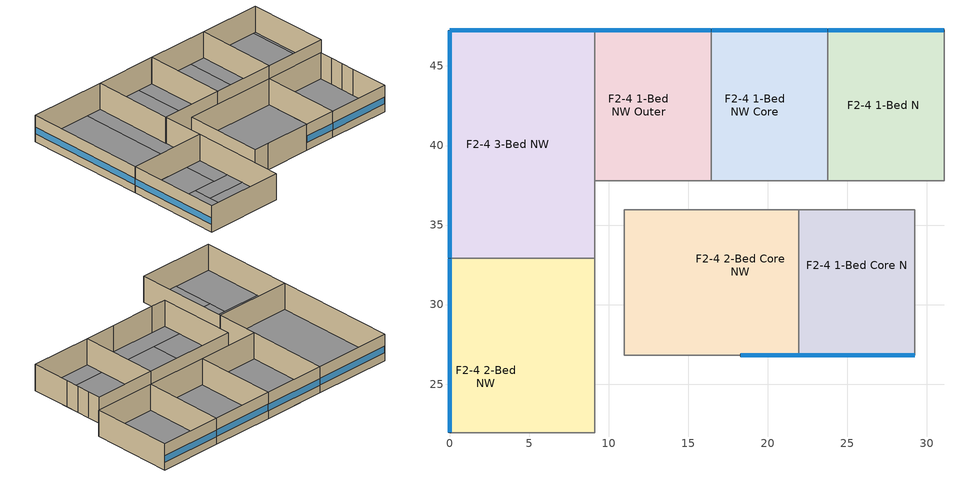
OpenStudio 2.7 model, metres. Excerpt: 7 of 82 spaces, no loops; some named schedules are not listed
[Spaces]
F2-4 1-Bed Core N
 floor adiabatic (ResF2ConcreteInteriorFloor): 29.26,35.97 29.26,28.96 21.95,28.96 21.95,35.97 z3.05; 29.26,28.96 29.26,26.82 21.95,26.82 21.95,28.96 z3.05
 wall outside (ResWoodWallU059): 21.95,26.82 29.26,26.82 z3.05:6.1
 wall to F2-4 Elevator S (WoodFramedInteriorWallU099): 29.26,31.39 29.26,32.92 z3.05:6.1
 wall to F2-4 Elevator Core (WoodFramedInteriorWallU099): 29.26,32.92 29.26,34.44 z3.05:6.1
 wall to F2-4 Laundry (WoodFramedInteriorWallU099): 29.26,26.82 29.26,31.39 z3.05:6.1
 wall to F2-4 2-Bed Core NW (WoodFramedInteriorWallU099): 21.95,35.97 21.95,26.82 z3.05:6.1
 wall to F2-4 Elevator N (WoodFramedInteriorWallU099): 29.26,34.44 29.26,35.97 z3.05:6.1
 wall to F2-4 Corridor (WoodFramedInteriorWallU099): 29.26,35.97 21.95,35.97 z3.05:6.1
 window (Res Fixed Window): 21.97,26.82 29.24,26.82 z3.95:4.72
F2-4 2-Bed Core NW
 floor adiabatic (ResF2ConcreteInteriorFloor): 21.95,35.97 21.95,28.96 14.63,28.96 14.63,35.97 z3.05; 14.63,35.97 14.63,28.96 10.97,28.96 10.97,35.97 z3.05; 21.95,28.96 21.95,26.82 10.97,26.82 10.97,28.96 z3.05
 wall outside (ResWoodWallU059): 18.29,26.82 21.95,26.82 z3.05:6.1
 wall to F2-4 Corridor (WoodFramedInteriorWallU099): 21.95,35.97 10.97,35.97 10.97,26.82 12.8,26.82 z3.05:6.1
 wall to F2-4 Stair W (WoodFramedInteriorWallU099): 12.8,26.82 18.29,26.82 z3.05:6.1
 window (Res Fixed Window): 18.31,26.82 21.92,26.82 z3.95:4.71
F2-4 1-Bed N
 floor adiabatic (ResF2ConcreteInteriorFloor): 30.78,47.24 30.78,37.8 23.77,37.8 23.77,47.24 z3.05; 31.09,47.24 31.09,37.8 30.78,37.8 30.78,47.24 z3.05
 wall outside (ResWoodWallU059): 31.09,47.24 23.77,47.24 z3.05:6.1
 wall to F2-4 1-Bed NE Core (WoodFramedInteriorWallU099): 31.09,37.8 31.09,47.24 z3.05:6.1
 wall to F2-4 Corridor (WoodFramedInteriorWallU099): 23.77,37.8 31.09,37.8 z3.05:6.1
 wall to F2-4 1-Bed NW Core (WoodFramedInteriorWallU099): 23.77,47.24 23.77,37.8 z3.05:6.1
 window (Res Fixed Window): 31.06,47.24 23.8,47.24 z3.95:4.72
F2-4 1-Bed NW Core
 floor adiabatic (ResF2ConcreteInteriorFloor): 21.95,47.24 21.95,37.8 16.46,37.8 16.46,47.24 z3.05; 23.77,47.24 23.77,37.8 21.95,37.8 21.95,47.24 z3.05
 wall outside (ResWoodWallU059): 23.77,47.24 16.46,47.24 z3.05:6.1
 wall to F2-4 Corridor (WoodFramedInteriorWallU099): 16.46,37.8 23.77,37.8 z3.05:6.1
 wall to F2-4 1-Bed NW Outer (WoodFramedInteriorWallU099): 16.46,47.24 16.46,37.8 z3.05:6.1
 window (Res Fixed Window): 23.75,47.24 16.48,47.24 z3.95:4.72
F2-4 1-Bed NW Outer
 floor adiabatic (ResF2ConcreteInteriorFloor): 16.46,47.24 16.46,37.8 14.63,37.8 14.63,47.24 z3.05; 14.63,47.24 14.63,37.8 9.14,37.8 9.14,47.24 z3.05
 wall outside (ResWoodWallU059): 16.46,47.24 9.14,47.24 z3.05:6.1
 wall to F2-4 Corridor (WoodFramedInteriorWallU099): 9.14,37.8 16.46,37.8 z3.05:6.1
 wall to F2-4 3-Bed NW (WoodFramedInteriorWallU099): 9.14,47.24 9.14,37.8 z3.05:6.1
 window (Res Fixed Window): 16.43,47.24 9.17,47.24 z3.95:4.72
F2-4 3-Bed NW
 floor adiabatic (ResF2ConcreteInteriorFloor): 9.14,47.24 9.14,32.92 7.32,32.92 7.32,47.24 z3.05; 7.32,47.24 7.32,32.92 0,32.92 0,47.24 z3.05
 wall outside (ResWoodWallU059): 9.14,47.24 0,47.24 0,32.92 z3.05:6.1
 wall to F2-4 2-Bed NW: 0,32.92 9.14,32.92 z3.05:6.1
 wall to F2-4 Corridor (WoodFramedInteriorWallU099): 9.14,32.92 9.14,37.8 z3.05:6.1
 window (Res Fixed Window): 0,47.22 0,32.94 / 9.12,47.24 0.03,47.24 z3.95:4.72
F2-4 2-Bed NW
 floor adiabatic (ResF2ConcreteInteriorFloor): 4.57,28.96 4.57,21.95 0,21.95 0,28.96 z3.05; 9.14,32.92 9.14,28.96 7.32,28.96 7.32,32.92 z3.05; 9.14,28.96 9.14,26.82 4.57,26.82 4.57,28.96 z3.05; 7.32,32.92 7.32,28.96 0,28.96 0,32.92 z3.05; 9.14,26.82 9.14,21.95 4.57,21.95 4.57,26.82 z3.05
 wall outside (ResWoodWallU059): 0,32.92 0,21.95 z3.05:6.1
 wall to F2-4 Corridor (WoodFramedInteriorWallU099): 9.14,21.95 9.14,32.92 z3.05:6.1
 wall to F2-4 2-Bed SW Core (WoodFramedInteriorWallU099): 0,21.95 9.14,21.95 z3.05:6.1
 window (Res Fixed Window): 0,32.89 0,21.97 z3.95:4.72
[Site]
RIVERSIDE-MUNI Design_Conditions: Latitude {deg}=33.95; Longitude {deg}=-117.42; Time Zone {hr}=-8; Elevation {m}=256.032
[SizingPeriod:DesignDay] Barometric Pressure {Pa}=98287; Sky Clearness=0; Rain Indicator=0; Snow Indicator=0; Day of Month=21; Daylight Saving Time Indicator=0; Dry-Bulb Temperature Range Modifier Type=DefaultMultipliers
Name | Maximum Dry-Bulb Temperature {C} | Daily Dry-Bulb Temperature Range {deltaC} | Humidity Indicating Conditions at Maximum Dry-Bulb | Wind Speed {m/s} | Wind Direction {deg} | Month | Day Type | Humidity Indicating Type | Solar Model Indicator | ASHRAE Taub | ASHRAE Taud
RIVERSIDE-MUNI Ann Htg 99.6% Condns DB | 2.2 | 0 | 2.2 | 0.7 | 90 | 1 | WinterDesignDay | Wetbulb | ASHRAEClearSky
RIVERSIDE-MUNI Ann Clg 0.4% Condns DB=>MCWB | 37.3 | 15.4 | 21.6 | 4 | 270 | 8 | SummerDesignDay | Wetbulb | ASHRAETau | 0.448 | 2.037
RIVERSIDE-MUNI Ann Clg 0.4% Condns DP=>MCDB | 26.8 | 15.4 | 19 | 5.1 | 270 | 8 | SummerDesignDay | Dewpoint | ASHRAETau | 0.448 | 2.037
RIVERSIDE-MUNI JUN Clg 0.4% Condns DB=>MCWB | 36.2 | 0 | 21.6 | 4.5 | 292 | 6 | SummerDesignDay | Wetbulb | ASHRAETau | 0.393 | 2.219
[Site:WaterMainsTemperature]
Calculation Method=Schedule; Temperature Schedule=WaterMainCZ10
[Building]
Building 1: North Axis {deg}=0
[Material]
Name | Roughness | Thickness {m} | Conductivity {W/m-K} | Density {kg/m3} | Specific Heat {J/kg-K} | Thermal Absorptance | Solar Absorptance | Visible Absorptance
Gypsum Board - 1/2 in.; Gypsum Board - 1/2 in. 4 | MediumRough | 0.0127 | 0.158656 | 640.739 | 1130.436 | 0.9 | 0.7 | 0.8
Gypsum Board - 5/8 in. | Smooth | 0.016002 | 0.158656 | 640.739 | 1130.436 | 0.9 | 0.7 | 0.8
Stucco - 7/8 in. | MediumRough | 0.022352 | 0.700948 | 1855.1 | 837.36 | 0.9 | 0.7 | 0.8
Plywood - 5/8 in.; Plywood - 5/8 in. 3 | Smooth | 0.016002 | 0.11544 | 480.554 | 1884.06
Compliance Insulation R1.54 | Smooth | 0.00624291 | 0.0230188 | 16.0185 | 1130.436
Concrete - 140 lb/ft3 - 4 in. | Smooth | 0.1016 | 1.9514 | 2239.06 | 921.096
Carpet - 3/4 in. 2 | Smooth | 0.01905 | 0.0455183 | 288.332 | 1381.644 | 0.9 | 0.7 | 0.8
[Material:NoMass]
WoodFrameWall16inOC R11.25: Roughness=Smooth; Thermal Resistance {m2-K/W}=1.26865
[Construction]
ResWoodWallU059: Stucco - 7/8 in., Plywood - 5/8 in., Compliance Insulation R1.54, Gypsum Board - 5/8 in.
WoodFramedInteriorWallU099: Gypsum Board - 1/2 in., WoodFrameWall16inOC R11.25, Gypsum Board - 1/2 in.
ResF2ConcreteInteriorFloor: Gypsum Board - 1/2 in. 4, Concrete - 140 lb/ft3 - 4 in., Plywood - 5/8 in. 3, Carpet - 3/4 in. 2
Res Fixed Window: Res Fixed Window Material
[WindowMaterial:SimpleGlazingSystem]
Res Fixed Window Material: U-Factor {W/m2-K}=1.13565; Solar Heat Gain Coefficient=0.25; Visible Transmittance=0.42
[Space] Building Story=Building Story Residential Floors 2-4
Name | Thermal Zone | Design Specification Outdoor Air Object
F2-4 1-Bed Core N | Thermal Zone: F2-4 1-Bed Core N | Thermal Zone: F2-4 1-Bed Core N Design Specification Outdoor Air
F2-4 1-Bed N; F2-4 1-Bed NW Core; F2-4 1-Bed NW Outer | Thermal Zone: F2-4 1-Bed North | Thermal Zone: F2-4 1-Bed North Design Specification Outdoor Air
F2-4 2-Bed Core NW | Thermal Zone: F2-4 2-Bed Core NE-NW | Thermal Zone: F2-4 2-Bed Core NE-NW Design Specification Outdoor Air
F2-4 2-Bed NW | Thermal Zone: F2-4 2-Bed West | Thermal Zone: F2-4 2-Bed West Design Specification Outdoor Air
F2-4 3-Bed NW | Thermal Zone: F2-4 3-Bed NW | Thermal Zone: F2-4 3-Bed NW Design Specification Outdoor Air
[ThermalZone] Multiplier=3; Use Ideal Air Loads=No
Name | Thermostat
Thermal Zone: F2-4 1-Bed Core N | Thermal Zone: F2-4 1-Bed Core N Thermostat
Thermal Zone: F2-4 1-Bed North | Thermal Zone: F2-4 1-Bed North Thermostat
Thermal Zone: F2-4 2-Bed Core NE-NW | Thermal Zone: F2-4 2-Bed Core NE-NW Thermostat
Thermal Zone: F2-4 2-Bed West | Thermal Zone: F2-4 2-Bed West Thermostat
Thermal Zone: F2-4 3-Bed NW | Thermal Zone: F2-4 3-Bed NW Thermostat
[BuildingStory]
Building Story Residential Floors 2-4
[People:Definition] Number of People Calculation Method=People/Area; Fraction Radiant=0.3; Sensible Heat Fraction=0.6125
Name | People per Space Floor Area {person/m2}
F2-4 1-Bed Core N People Definition; F2-4 2-Bed Core NW People Definition; F2-4 2-Bed NW People Definition | 0.0298998
F2-4 1-Bed N People Definition; F2-4 1-Bed NW Core People Definition; F2-4 1-Bed NW Outer People Definition | 0.0289352
F2-4 3-Bed NW People Definition | 0.0305359
[People] Number of People Schedule=ResidentialLivingOccupancy; Multiplier=1
Name | People Definition | Space or SpaceType | Activity Level Schedule
F2-4 1-Bed Core N People | F2-4 1-Bed Core N People Definition | F2-4 1-Bed Core N | F2-4 1-Bed Core N People Activity Level
F2-4 1-Bed N People | F2-4 1-Bed N People Definition | F2-4 1-Bed N | F2-4 1-Bed N People Activity Level
F2-4 1-Bed NW Core People | F2-4 1-Bed NW Core People Definition | F2-4 1-Bed NW Core | F2-4 1-Bed NW Core People Activity Level
F2-4 1-Bed NW Outer People | F2-4 1-Bed NW Outer People Definition | F2-4 1-Bed NW Outer | F2-4 1-Bed NW Outer People Activity Level
F2-4 2-Bed Core NW People | F2-4 2-Bed Core NW People Definition | F2-4 2-Bed Core NW | F2-4 2-Bed Core NW People Activity Level
F2-4 2-Bed NW People | F2-4 2-Bed NW People Definition | F2-4 2-Bed NW | F2-4 2-Bed NW People Activity Level
F2-4 3-Bed NW People | F2-4 3-Bed NW People Definition | F2-4 3-Bed NW | F2-4 3-Bed NW People Activity Level
[SpaceInfiltration:DesignFlowRate] Temperature Term Coefficient=0; Velocity Squared Term Coefficient=0
Name | Space or SpaceType | Schedule | Design Flow Rate Calculation Method | Flow per Exterior Surface Area {m3/s-m2} | Constant Term Coefficient | Velocity Term Coefficient | Design Flow Rate {m3/s}
F2-4 1-Bed Core N Space Infiltration Design Flow Rate 1 | F2-4 1-Bed Core N | ResidentialLivingInfiltration | Flow/ExteriorWallArea | 0.000227584 | 0 | 0.224052
F2-4 1-Bed Core N Space Infiltration Design Flow Rate 2 | F2-4 1-Bed Core N | ResidentialLivingHVACAvail | Flow/Space |  | 1 | 0 | 0.0172733
F2-4 1-Bed N Space Infiltration Design Flow Rate 1 | F2-4 1-Bed N | ResidentialLivingInfiltration | Flow/ExteriorWallArea | 0.000227584 | 0 | 0.224052
F2-4 1-Bed N Space Infiltration Design Flow Rate 2 | F2-4 1-Bed N | ResidentialLivingHVACAvail | Flow/Space |  | 1 | 0 | 0.0176131
F2-4 1-Bed NW Core Space Infiltration Design Flow Rate 1 | F2-4 1-Bed NW Core | ResidentialLivingInfiltration | Flow/ExteriorWallArea | 0.000227584 | 0 | 0.224052
F2-4 1-Bed NW Core Space Infiltration Design Flow Rate 2 | F2-4 1-Bed NW Core | ResidentialLivingHVACAvail | Flow/Space |  | 1 | 0 | 0.0176131
F2-4 1-Bed NW Outer Space Infiltration Design Flow Rate 1 | F2-4 1-Bed NW Outer | ResidentialLivingInfiltration | Flow/ExteriorWallArea | 0.000227584 | 0 | 0.224052
F2-4 1-Bed NW Outer Space Infiltration Design Flow Rate 2 | F2-4 1-Bed NW Outer | ResidentialLivingHVACAvail | Flow/Space |  | 1 | 0 | 0.0176131
F2-4 2-Bed Core NW Space Infiltration Design Flow Rate 1 | F2-4 2-Bed Core NW | ResidentialLivingInfiltration | Flow/ExteriorWallArea | 0.000227584 | 0 | 0.224052
F2-4 2-Bed Core NW Space Infiltration Design Flow Rate 2 | F2-4 2-Bed Core NW | ResidentialLivingHVACAvail | Flow/Space |  | 1 | 0 | 0.0259099
F2-4 2-Bed NW Space Infiltration Design Flow Rate 1 | F2-4 2-Bed NW | ResidentialLivingInfiltration | Flow/ExteriorWallArea | 0.000227584 | 0 | 0.224052
F2-4 2-Bed NW Space Infiltration Design Flow Rate 2 | F2-4 2-Bed NW | ResidentialLivingHVACAvail | Flow/Space |  | 1 | 0 | 0.0259099
F2-4 3-Bed NW Space Infiltration Design Flow Rate 1 | F2-4 3-Bed NW | ResidentialLivingInfiltration | Flow/ExteriorWallArea | 0.000227584 | 0 | 0.224052
F2-4 3-Bed NW Space Infiltration Design Flow Rate 2 | F2-4 3-Bed NW | ResidentialLivingHVACAvail | Flow/Space |  | 1 | 0 | 0.0341218
[Lights:Definition] Design Level Calculation Method=Watts/Area; Watts per Space Floor Area {W/m2}=5.38196; Fraction Radiant=0.58; Return Air Fraction=0
F2-4 1-Bed Core N Non-Regulated Lights Definition; F2-4 1-Bed N Non-Regulated Lights Definition; F2-4 1-Bed NW Core Non-Regulated Lights Definition; F2-4 1-Bed NW Outer Non-Regulated Lights Definition; F2-4 2-Bed Core NW Non-Regulated Lights Definition; F2-4 2-Bed NW Non-Regulated Lights Definition; F2-4 3-Bed NW Non-Regulated Lights Definition
[Lights] Schedule=ResidentialLivingLights; Fraction Replaceable=1
Name | Lights Definition | Space or SpaceType
F2-4 1-Bed Core N Non-Regulated Lights | F2-4 1-Bed Core N Non-Regulated Lights Definition | F2-4 1-Bed Core N
F2-4 1-Bed N Non-Regulated Lights | F2-4 1-Bed N Non-Regulated Lights Definition | F2-4 1-Bed N
F2-4 1-Bed NW Core Non-Regulated Lights | F2-4 1-Bed NW Core Non-Regulated Lights Definition | F2-4 1-Bed NW Core
F2-4 1-Bed NW Outer Non-Regulated Lights | F2-4 1-Bed NW Outer Non-Regulated Lights Definition | F2-4 1-Bed NW Outer
F2-4 2-Bed Core NW Non-Regulated Lights | F2-4 2-Bed Core NW Non-Regulated Lights Definition | F2-4 2-Bed Core NW
F2-4 2-Bed NW Non-Regulated Lights | F2-4 2-Bed NW Non-Regulated Lights Definition | F2-4 2-Bed NW
F2-4 3-Bed NW Non-Regulated Lights | F2-4 3-Bed NW Non-Regulated Lights Definition | F2-4 3-Bed NW
[ElectricEquipment:Definition] Design Level Calculation Method=Watts/Area; Watts per Space Floor Area {W/m2}=5.38196; Fraction Latent=0; Fraction Radiant=0.2; Fraction Lost=0
F2-4 1-Bed Core N Recepticle Loads Definition; F2-4 1-Bed N Recepticle Loads Definition; F2-4 1-Bed NW Core Recepticle Loads Definition; F2-4 1-Bed NW Outer Recepticle Loads Definition; F2-4 2-Bed Core NW Recepticle Loads Definition; F2-4 2-Bed NW Recepticle Loads Definition; F2-4 3-Bed NW Recepticle Loads Definition
[ElectricEquipment] Schedule=ResidentialLivingReceptacle
Name | Electric Equipment Definition | Space or SpaceType
F2-4 1-Bed Core N Recepticle Loads | F2-4 1-Bed Core N Recepticle Loads Definition | F2-4 1-Bed Core N
F2-4 1-Bed N Recepticle Loads | F2-4 1-Bed N Recepticle Loads Definition | F2-4 1-Bed N
F2-4 1-Bed NW Core Recepticle Loads | F2-4 1-Bed NW Core Recepticle Loads Definition | F2-4 1-Bed NW Core
F2-4 1-Bed NW Outer Recepticle Loads | F2-4 1-Bed NW Outer Recepticle Loads Definition | F2-4 1-Bed NW Outer
F2-4 2-Bed Core NW Recepticle Loads | F2-4 2-Bed Core NW Recepticle Loads Definition | F2-4 2-Bed Core NW
F2-4 2-Bed NW Recepticle Loads | F2-4 2-Bed NW Recepticle Loads Definition | F2-4 2-Bed NW
F2-4 3-Bed NW Recepticle Loads | F2-4 3-Bed NW Recepticle Loads Definition | F2-4 3-Bed NW
[GasEquipment:Definition] Design Level Calculation Method=Watts/Area; Watts per Space Floor Area {W/m2}=2.15269; Fraction Latent=0; Fraction Radiant=0.15; Fraction Lost=0.85
F2-4 1-Bed Core N Gas Equipment Loads Definition; F2-4 1-Bed N Gas Equipment Loads Definition; F2-4 1-Bed NW Core Gas Equipment Loads Definition; F2-4 1-Bed NW Outer Gas Equipment Loads Definition; F2-4 2-Bed Core NW Gas Equipment Loads Definition; F2-4 2-Bed NW Gas Equipment Loads Definition; F2-4 3-Bed NW Gas Equipment Loads Definition
[GasEquipment] Schedule=ResidentialLivingGasEquip
Name | Gas Equipment Definition | Space or SpaceType
F2-4 1-Bed Core N Gas Equipment Loads | F2-4 1-Bed Core N Gas Equipment Loads Definition | F2-4 1-Bed Core N
F2-4 1-Bed N Gas Equipment Loads | F2-4 1-Bed N Gas Equipment Loads Definition | F2-4 1-Bed N
F2-4 1-Bed NW Core Gas Equipment Loads | F2-4 1-Bed NW Core Gas Equipment Loads Definition | F2-4 1-Bed NW Core
F2-4 1-Bed NW Outer Gas Equipment Loads | F2-4 1-Bed NW Outer Gas Equipment Loads Definition | F2-4 1-Bed NW Outer
F2-4 2-Bed Core NW Gas Equipment Loads | F2-4 2-Bed Core NW Gas Equipment Loads Definition | F2-4 2-Bed Core NW
F2-4 2-Bed NW Gas Equipment Loads | F2-4 2-Bed NW Gas Equipment Loads Definition | F2-4 2-Bed NW
F2-4 3-Bed NW Gas Equipment Loads | F2-4 3-Bed NW Gas Equipment Loads Definition | F2-4 3-Bed NW
[ThermostatSetpoint:DualSetpoint] Heating Setpoint Temperature Schedule=ResidentialLivingHtgSetpt; Cooling Setpoint Temperature Schedule=ResidentialLivingClgSetpt
Thermal Zone: F2-4 1-Bed Core N Thermostat; Thermal Zone: F2-4 1-Bed North Thermostat; Thermal Zone: F2-4 2-Bed Core NE-NW Thermostat; Thermal Zone: F2-4 2-Bed West Thermostat; Thermal Zone: F2-4 3-Bed NW Thermostat
[DesignSpecification:OutdoorAir] Outdoor Air Method=Maximum; Outdoor Air Flow per Person {m3/s-person}=0; Outdoor Air Flow per Floor Area {m3/s-m2}=0
Thermal Zone: F2-4 1-Bed Core N Design Specification Outdoor Air; Thermal Zone: F2-4 1-Bed North Design Specification Outdoor Air; Thermal Zone: F2-4 2-Bed Core NE-NW Design Specification Outdoor Air; Thermal Zone: F2-4 2-Bed West Design Specification Outdoor Air; Thermal Zone: F2-4 3-Bed NW Design Specification Outdoor Air
[Schedule:Day]
Schedule:Day #55; Schedule:Day #60; Schedule:Day #63; Schedule:Day #64; Schedule:Day #66; Schedule:Day #68; Schedule:Day #74: 24, 0, 117.228
[Schedule:Week]
WaterMainCZ10JanWk: WaterMainCZ10Jan, WaterMainCZ10Jan, WaterMainCZ10Jan, WaterMainCZ10Jan, WaterMainCZ10Jan, WaterMainCZ10Jan, WaterMainCZ10Jan, WaterMainCZ10Jan, WaterMainCZ10Jan, WaterMainCZ10Jan, WaterMainCZ10Jan, WaterMainCZ10Jan
WaterMainCZ10FebWk: WaterMainCZ10Feb, WaterMainCZ10Feb, WaterMainCZ10Feb, WaterMainCZ10Feb, WaterMainCZ10Feb, WaterMainCZ10Feb, WaterMainCZ10Feb, WaterMainCZ10Feb, WaterMainCZ10Feb, WaterMainCZ10Feb, WaterMainCZ10Feb, WaterMainCZ10Feb
WaterMainCZ10MarWk: WaterMainCZ10Mar, WaterMainCZ10Mar, WaterMainCZ10Mar, WaterMainCZ10Mar, WaterMainCZ10Mar, WaterMainCZ10Mar, WaterMainCZ10Mar, WaterMainCZ10Mar, WaterMainCZ10Mar, WaterMainCZ10Mar, WaterMainCZ10Mar, WaterMainCZ10Mar
WaterMainCZ10AprWk: WaterMainCZ10Apr, WaterMainCZ10Apr, WaterMainCZ10Apr, WaterMainCZ10Apr, WaterMainCZ10Apr, WaterMainCZ10Apr, WaterMainCZ10Apr, WaterMainCZ10Apr, WaterMainCZ10Apr, WaterMainCZ10Apr, WaterMainCZ10Apr, WaterMainCZ10Apr
WaterMainCZ10MayWk: WaterMainCZ10May, WaterMainCZ10May, WaterMainCZ10May, WaterMainCZ10May, WaterMainCZ10May, WaterMainCZ10May, WaterMainCZ10May, WaterMainCZ10May, WaterMainCZ10May, WaterMainCZ10May, WaterMainCZ10May, WaterMainCZ10May
WaterMainCZ10JunWk: WaterMainCZ10Jun, WaterMainCZ10Jun, WaterMainCZ10Jun, WaterMainCZ10Jun, WaterMainCZ10Jun, WaterMainCZ10Jun, WaterMainCZ10Jun, WaterMainCZ10Jun, WaterMainCZ10Jun, WaterMainCZ10Jun, WaterMainCZ10Jun, WaterMainCZ10Jun
ResidentialLivingOccupancyWk: ResidentialLivingOccupancySun, ResidentialLivingOccupancyWD, ResidentialLivingOccupancyWD, ResidentialLivingOccupancyWD, ResidentialLivingOccupancyWD, ResidentialLivingOccupancyWD, ResidentialLivingOccupancySat, ResidentialLivingOccupancySun, OnDay, OffDay, ResidentialLivingOccupancySun, ResidentialLivingOccupancySun
ResidentialLivingHVACAvailWk: ResidentialLivingHVACAvailSun, ResidentialLivingHVACAvailWD, ResidentialLivingHVACAvailWD, ResidentialLivingHVACAvailWD, ResidentialLivingHVACAvailWD, ResidentialLivingHVACAvailWD, ResidentialLivingHVACAvailSat, ResidentialLivingHVACAvailSun, AllOnHVACAvailDay, AllOnHVACAvailDay, ResidentialLivingHVACAvailSun, ResidentialLivingHVACAvailSun
ResidentialLivingReceptacleWk: ResidentialLivingReceptacleSun, ResidentialLivingReceptacleWD, ResidentialLivingReceptacleWD, ResidentialLivingReceptacleWD, ResidentialLivingReceptacleWD, ResidentialLivingReceptacleWD, ResidentialLivingReceptacleSat, ResidentialLivingReceptacleSun, OnDay, OffDay, ResidentialLivingReceptacleSun, ResidentialLivingReceptacleSun
ResidentialLivingGasEquipWk: ResidentialLivingGasEquipSun, ResidentialLivingGasEquipWD, ResidentialLivingGasEquipWD, ResidentialLivingGasEquipWD, ResidentialLivingGasEquipWD, ResidentialLivingGasEquipWD, ResidentialLivingGasEquipSat, ResidentialLivingGasEquipSun, OnDay, OffDay, ResidentialLivingGasEquipSun, ResidentialLivingGasEquipSun
ResidentialLivingInfiltrationWk: ResidentialLivingInfiltrationSun, ResidentialLivingInfiltrationWD, ResidentialLivingInfiltrationWD, ResidentialLivingInfiltrationWD, ResidentialLivingInfiltrationWD, ResidentialLivingInfiltrationWD, ResidentialLivingInfiltrationSat, ResidentialLivingInfiltrationSun, ResidentialLivingInfiltrationWD, ResidentialLivingInfiltrationWD, ResidentialLivingInfiltrationSun, ResidentialLivingInfiltrationSun
ResidentialLivingLightsWk: ResidentialLivingLightsSun, ResidentialLivingLightsWD, ResidentialLivingLightsWD, ResidentialLivingLightsWD, ResidentialLivingLightsWD, ResidentialLivingLightsWD, ResidentialLivingLightsSat, ResidentialLivingLightsSun, OnDay, OffDay, ResidentialLivingLightsSun, ResidentialLivingLightsSun
ResidentialLivingClgSetptWk: ResidentialLivingClgSetptSun, ResidentialLivingClgSetptWD, ResidentialLivingClgSetptWD, ResidentialLivingClgSetptWD, ResidentialLivingClgSetptWD, ResidentialLivingClgSetptWD, ResidentialLivingClgSetptSat, ResidentialLivingClgSetptSun, ResidentialLivingClgSetptWD, ResidentialLivingClgSetptWD, ResidentialLivingClgSetptSun, ResidentialLivingClgSetptSun
ResidentialLivingHtgSetptWk: ResidentialLivingHtgSetptSun, ResidentialLivingHtgSetptWD, ResidentialLivingHtgSetptWD, ResidentialLivingHtgSetptWD, ResidentialLivingHtgSetptWD, ResidentialLivingHtgSetptWD, ResidentialLivingHtgSetptSat, ResidentialLivingHtgSetptSun, ResidentialLivingHtgSetptWD, ResidentialLivingHtgSetptWD, ResidentialLivingHtgSetptSun, ResidentialLivingHtgSetptSun
[Schedule:Year]
WaterMainCZ10: 1, 31, WaterMainCZ10JanWk, 2, 28, WaterMainCZ10FebWk, 3, 31, WaterMainCZ10MarWk, 4, 30, WaterMainCZ10AprWk, 5, 31, WaterMainCZ10MayWk, 6, 30, WaterMainCZ10JunWk, 7, 31, WaterMainCZ10JulWk, 8, 31, WaterMainCZ10AugWk, 9, 30, WaterMainCZ10SepWk, 10, 31, WaterMainCZ10OctWk, 11, 30, WaterMainCZ10NovWk, 12, 31, WaterMainCZ10DecWk
ResidentialLivingOccupancy: 12, 31, ResidentialLivingOccupancyWk
ResidentialLivingHVACAvail: 12, 31, ResidentialLivingHVACAvailWk
ResidentialLivingReceptacle: 12, 31, ResidentialLivingReceptacleWk
ResidentialLivingGasEquip: 12, 31, ResidentialLivingGasEquipWk
ResidentialLivingInfiltration: 12, 31, ResidentialLivingInfiltrationWk
ResidentialLivingLights: 12, 31, ResidentialLivingLightsWk
ResidentialLivingClgSetpt: 12, 31, ResidentialLivingClgSetptWk
ResidentialLivingHtgSetpt: 12, 31, ResidentialLivingHtgSetptWk
[Schedule:Ruleset]
Name | Default Day Schedule
F2-4 1-Bed Core N People Activity Level | Schedule:Day #55
F2-4 1-Bed N People Activity Level | Schedule:Day #60
F2-4 1-Bed NW Core People Activity Level | Schedule:Day #63
F2-4 1-Bed NW Outer People Activity Level | Schedule:Day #64
F2-4 2-Bed Core NW People Activity Level | Schedule:Day #66
F2-4 2-Bed NW People Activity Level | Schedule:Day #68
F2-4 3-Bed NW People Activity Level | Schedule:Day #74
